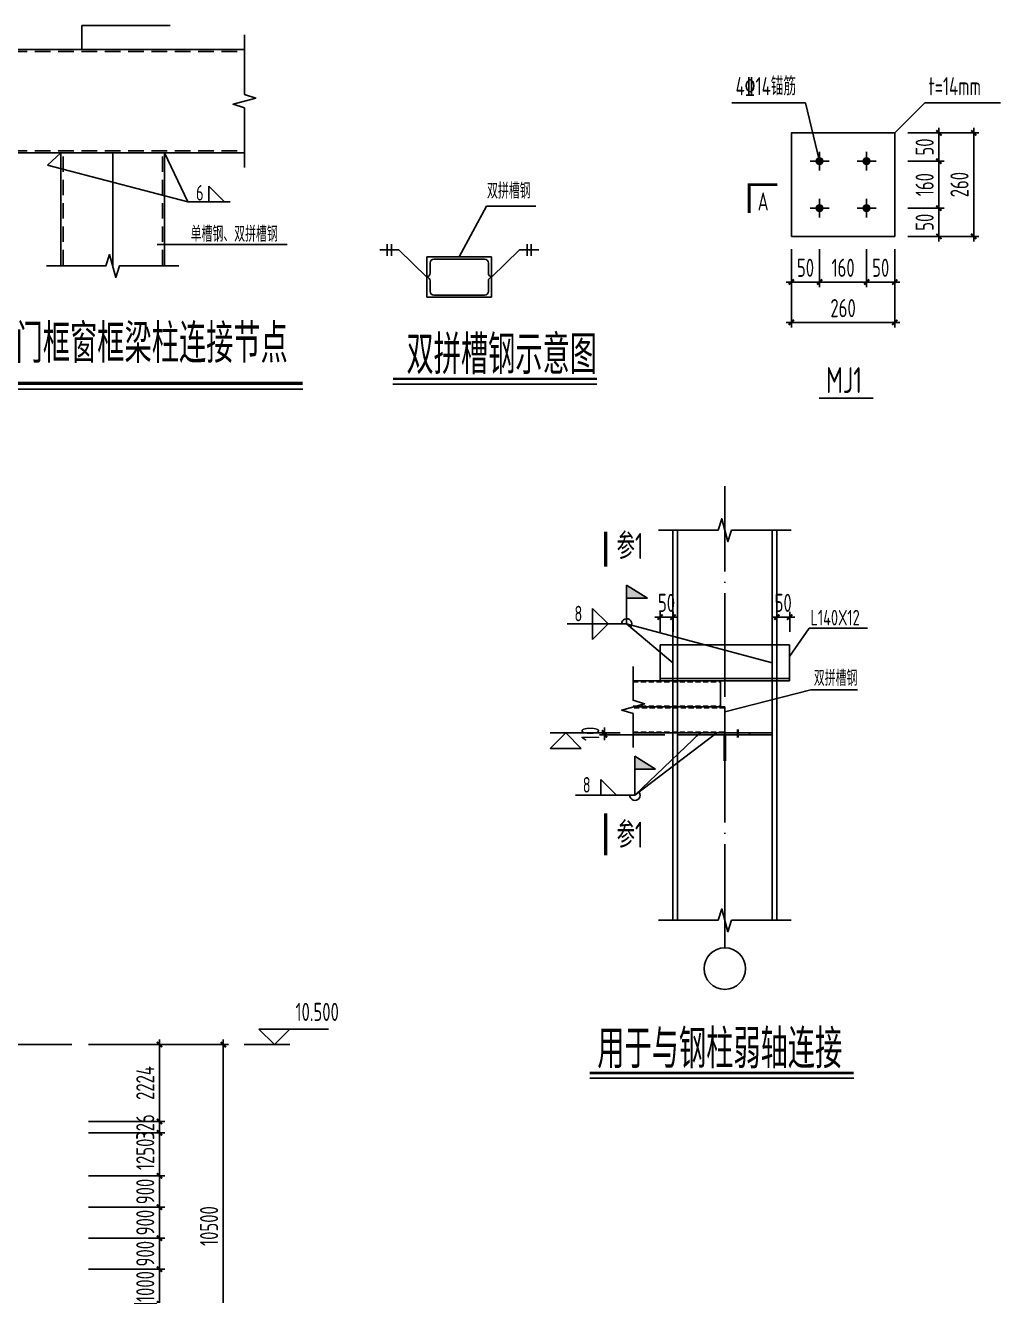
# Model space of a CAD drawing. Extents: x 899043 to 2598688, y -137197 to 211789.
# Drawn here: x 1940838 to 1969047, y 29847 to 66591 of the extents above; entities that cross this region are included whole.
import ezdxf
from ezdxf.enums import TextEntityAlignment as Align

# ---------------------------------------------------------------- set-up
doc = ezdxf.new("R2010")
doc.units = 0
doc.header["$LTSCALE"] = 1500
doc.header["$MEASUREMENT"] = 0
doc.linetypes.add('DASHED', pattern=[0.75, 0.5, -0.25])
doc.linetypes.add('DOTE', pattern=[2.42, 2, -0.2, 0.02, -0.2])
for name, color, linetype in [('1', 2, 'Continuous'), ('ADIM', 8, 'Continuous'), ('AXIS', 3, 'Continuous'), ('blu', 4, 'DASHED'), ('BOLT', 252, 'Continuous'), ('boun', 4, 'Continuous'), ('DIM', 3, 'Continuous'), ('DOTE', 1, 'Continuous'), ('NUM', 7, 'Continuous'), ('PUB_TEXT', 7, 'Continuous'), ('Steel', 4, 'Continuous'), ('STEEL_DASH', 9, 'DASHED'), ('TECU', 1, 'Continuous'), ('TEXT', 7, 'Continuous'), ('THICK', 6, 'Continuous'), ('THIN', 7, 'Continuous'), ('WELD', 7, 'Continuous'), ('XIXIAN', 7, 'Continuous'), ('YEL', 2, 'Continuous')]:
    doc.layers.add(name, color=color, linetype=linetype)
doc.styles.add('TSSD_Axis', font='Complex.shx', dxfattribs={"width": 0.7, "bigfont": 'hztxt.shx'})
doc.styles.add('TSSD_Dimension', font='Tssdeng.shx', dxfattribs={"width": 0.7, "bigfont": 'hztxt.shx'})
doc.styles.add('TSSD_Label', font='Tssdeng.shx', dxfattribs={"width": 0.7, "bigfont": 'hztxt.shx'})
doc.styles.add('TSSD_Rein', font='Tssdeng.shx', dxfattribs={"width": 0.7, "bigfont": 'hztxt.shx'})
doc.dimstyles.new('TSSD_150_150', dxfattribs={"dimtxt": 525, "dimasz": 150, "dimexe": 150, "dimexo": 375, "dimgap": 150, "dimtad": 1, "dimdec": 0, "dimzin": 0, "dimdsep": 46, "dimtxsty": 'TSSD_Dimension', "dimblk": 'ARCHTICK', "dimblk1": 'ARCHTICK', "dimblk2": 'ARCHTICK', "dimcen": 0, "dimdle": 150, "dimclrt": 7, "dimadec": 0, "dimazin": 0, "dimtfac": 1, "dimtdec": 0, "dimtix": 1, "dimtmove": 2, "dimatfit": 3, "dimfxl": 0, "dimtolj": 1, "dimtzin": 0, "dimarcsym": 0})
doc.dimstyles.new('TSSD_20_150', dxfattribs={"dimtxt": 525, "dimasz": 150, "dimexe": 150, "dimexo": 375, "dimgap": 150, "dimtad": 1, "dimdec": 0, "dimlfac": 0.133333, "dimzin": 0, "dimdsep": 46, "dimtxsty": 'TSSD_Dimension', "dimblk": 'ARCHTICK', "dimblk1": 'ARCHTICK', "dimblk2": 'ARCHTICK', "dimcen": 0, "dimdle": 150, "dimclrt": 7, "dimadec": 0, "dimazin": 0, "dimtfac": 1, "dimtdec": 0, "dimtix": 1, "dimtmove": 2, "dimatfit": 3, "dimfxl": 0, "dimtolj": 1, "dimtzin": 0, "dimarcsym": 0})

# ---------------------------------------------------------------- blocks, each defined once
blk = doc.blocks.new('_WELD004')
at = {"color": 0, "linetype": 'ByBlock'}
for p, q in [((0, 1), (1, 0)), ((0, 0), (0, 1))]:
    blk.add_line(p, q, dxfattribs=at)
blk = doc.blocks.new('_ArchTick')
at = {"color": 0, "linetype": 'ByBlock', "const_width": 0.4}
blk.add_lwpolyline([(-0.5, -0.5), (0.5, 0.5)], dxfattribs=at)
blk = doc.blocks.new('*D781')
at = {"layer": 'Defpoints', "color": 0}
for p in [(1965171, 60489, 0), (1965987, 60489, 0), (1965171, 59167)]:
    blk.add_point(p, dxfattribs=at)
at = {"layer": 'DIM', "color": 0, "lineweight": -2}
for p, q in [((1965171, 60114), (1965171, 59017)), ((1965987, 60114), (1965987, 59017)), ((1966137, 59167), (1965021, 59167))]:
    blk.add_line(p, q, dxfattribs=at)
at = {"layer": 'DIM', "color": 0, "lineweight": -2, "xscale": 150, "yscale": 150, "zscale": 150, "rotation": 180}
blk.add_blockref('_ArchTick', (1965171, 59167), dxfattribs=at)
at = {"layer": 'DIM', "color": 0, "lineweight": -2, "xscale": 150, "yscale": 150, "zscale": 150}
blk.add_blockref('_ArchTick', (1965987, 59167), dxfattribs=at)
at = {"layer": 'DIM', "color": 7, "insert": (1965579, 59580), "char_height": 525, "attachment_point": 5, "style": 'TSSD_Dimension'}
blk.add_mtext('\\A1;50', dxfattribs=at)
blk = doc.blocks.new('*D782')
at = {"layer": 'Defpoints', "color": 0}
for p in [(1962996, 60489, 0), (1965987, 60489, 0), (1962996, 58000)]:
    blk.add_point(p, dxfattribs=at)
at = {"layer": 'DIM', "color": 0, "lineweight": -2}
for p, q in [((1962996, 60114), (1962996, 57850)), ((1965987, 60114), (1965987, 57850)), ((1966137, 58000), (1962846, 58000))]:
    blk.add_line(p, q, dxfattribs=at)
at = {"layer": 'DIM', "color": 0, "lineweight": -2, "xscale": 150, "yscale": 150, "zscale": 150, "rotation": 180}
blk.add_blockref('_ArchTick', (1962996, 58000), dxfattribs=at)
at = {"layer": 'DIM', "color": 0, "lineweight": -2, "xscale": 150, "yscale": 150, "zscale": 150}
blk.add_blockref('_ArchTick', (1965987, 58000), dxfattribs=at)
at = {"layer": 'DIM', "color": 7, "insert": (1964491, 58413), "char_height": 525, "attachment_point": 5, "style": 'TSSD_Dimension'}
blk.add_mtext('\\A1;260', dxfattribs=at)
blk = doc.blocks.new('*D783')
at = {"layer": 'Defpoints', "color": 0}
for p in [(1962996, 60489, 0), (1963812, 60489, 0), (1962996, 59167)]:
    blk.add_point(p, dxfattribs=at)
at = {"layer": 'DIM', "color": 0, "lineweight": -2}
for p, q in [((1962996, 60114), (1962996, 59017)), ((1963812, 60114), (1963812, 59017)), ((1963962, 59167), (1962846, 59167))]:
    blk.add_line(p, q, dxfattribs=at)
at = {"layer": 'DIM', "color": 0, "lineweight": -2, "xscale": 150, "yscale": 150, "zscale": 150, "rotation": 180}
blk.add_blockref('_ArchTick', (1962996, 59167), dxfattribs=at)
at = {"layer": 'DIM', "color": 0, "lineweight": -2, "xscale": 150, "yscale": 150, "zscale": 150}
blk.add_blockref('_ArchTick', (1963812, 59167), dxfattribs=at)
at = {"layer": 'DIM', "color": 7, "insert": (1963404, 59580), "char_height": 525, "attachment_point": 5, "style": 'TSSD_Dimension'}
blk.add_mtext('\\A1;50', dxfattribs=at)
blk = doc.blocks.new('*D784')
at = {"layer": 'Defpoints', "color": 0}
for p in [(1963812, 60489, 0), (1965171, 60489, 0), (1963812, 59167)]:
    blk.add_point(p, dxfattribs=at)
at = {"layer": 'DIM', "color": 0, "lineweight": -2}
for p, q in [((1963812, 60114), (1963812, 59017)), ((1965171, 60114), (1965171, 59017)), ((1965321, 59167), (1963662, 59167))]:
    blk.add_line(p, q, dxfattribs=at)
at = {"layer": 'DIM', "color": 0, "lineweight": -2, "xscale": 150, "yscale": 150, "zscale": 150, "rotation": 180}
blk.add_blockref('_ArchTick', (1963812, 59167), dxfattribs=at)
at = {"layer": 'DIM', "color": 0, "lineweight": -2, "xscale": 150, "yscale": 150, "zscale": 150}
blk.add_blockref('_ArchTick', (1965171, 59167), dxfattribs=at)
at = {"layer": 'DIM', "color": 7, "insert": (1964491, 59580), "char_height": 525, "attachment_point": 5, "style": 'TSSD_Dimension'}
blk.add_mtext('\\A1;160', dxfattribs=at)
blk = doc.blocks.new('*D785')
at = {"layer": 'Defpoints', "color": 0}
for p in [(1965987, 63480, 0), (1965987, 62665, 0), (1967262, 62665)]:
    blk.add_point(p, dxfattribs=at)
at = {"layer": 'DIM', "color": 0, "lineweight": -2}
for p, q in [((1967262, 63630), (1967262, 62515)), ((1966362, 63480), (1967412, 63480)), ((1966362, 62665), (1967412, 62665))]:
    blk.add_line(p, q, dxfattribs=at)
at = {"layer": 'DIM', "color": 0, "lineweight": -2, "xscale": 150, "yscale": 150, "zscale": 150}
for p, rotation in [((1967262, 63480), 90), ((1967262, 62665), 270)]:
    blk.add_blockref('_ArchTick', p, dxfattribs=dict(at, rotation=rotation))
at = {"layer": 'DIM', "color": 7, "insert": (1966850, 63073), "char_height": 525, "attachment_point": 5, "rotation": 90, "style": 'TSSD_Dimension'}
blk.add_mtext('\\A1;50', dxfattribs=at)
blk = doc.blocks.new('*D786')
at = {"layer": 'Defpoints', "color": 0}
for p in [(1965987, 62665, 0), (1967262, 62665), (1965987, 61305, 0)]:
    blk.add_point(p, dxfattribs=at)
at = {"layer": 'DIM', "color": 0, "lineweight": -2}
for p, q in [((1966362, 62665), (1967412, 62665)), ((1967262, 61155), (1967262, 62815)), ((1966362, 61305), (1967412, 61305))]:
    blk.add_line(p, q, dxfattribs=at)
at = {"layer": 'DIM', "color": 0, "lineweight": -2, "xscale": 150, "yscale": 150, "zscale": 150}
for p, rotation in [((1967262, 62665), 90), ((1967262, 61305), 270)]:
    blk.add_blockref('_ArchTick', p, dxfattribs=dict(at, rotation=rotation))
at = {"layer": 'DIM', "color": 7, "insert": (1966850, 61985), "char_height": 525, "attachment_point": 5, "rotation": 90, "style": 'TSSD_Dimension'}
blk.add_mtext('\\A1;160', dxfattribs=at)
blk = doc.blocks.new('*D787')
at = {"layer": 'Defpoints', "color": 0}
for p in [(1965987, 61305, 0), (1967262, 61305), (1965987, 60489, 0)]:
    blk.add_point(p, dxfattribs=at)
at = {"layer": 'DIM', "color": 0, "lineweight": -2}
for p, q in [((1967262, 60339), (1967262, 61455)), ((1966362, 61305), (1967412, 61305)), ((1966362, 60489), (1967412, 60489))]:
    blk.add_line(p, q, dxfattribs=at)
at = {"layer": 'DIM', "color": 0, "lineweight": -2, "xscale": 150, "yscale": 150, "zscale": 150}
for p, rotation in [((1967262, 61305), 90), ((1967262, 60489), 270)]:
    blk.add_blockref('_ArchTick', p, dxfattribs=dict(at, rotation=rotation))
at = {"layer": 'DIM', "color": 7, "insert": (1966850, 60897), "char_height": 525, "attachment_point": 5, "rotation": 90, "style": 'TSSD_Dimension'}
blk.add_mtext('\\A1;50', dxfattribs=at)
blk = doc.blocks.new('*D788')
at = {"layer": 'Defpoints', "color": 0}
for p in [(1965987, 63480, 0), (1968271, 63480), (1965987, 60489, 0)]:
    blk.add_point(p, dxfattribs=at)
at = {"layer": 'DIM', "color": 0, "lineweight": -2}
for p, q in [((1968271, 60339), (1968271, 63630)), ((1966362, 63480), (1968421, 63480)), ((1966362, 60489), (1968421, 60489))]:
    blk.add_line(p, q, dxfattribs=at)
at = {"layer": 'DIM', "color": 0, "lineweight": -2, "xscale": 150, "yscale": 150, "zscale": 150}
for p, rotation in [((1968271, 63480), 90), ((1968271, 60489), 270)]:
    blk.add_blockref('_ArchTick', p, dxfattribs=dict(at, rotation=rotation))
at = {"layer": 'DIM', "color": 7, "insert": (1967858, 61985), "char_height": 525, "attachment_point": 5, "rotation": 90, "style": 'TSSD_Dimension'}
blk.add_mtext('\\A1;260', dxfattribs=at)
blk = doc.blocks.new('ts_axno')
at = {"color": 0, "linetype": 'ByBlock', "lineweight": -2}
blk.add_circle((0, 0), 0.5, dxfattribs=at)
at = {"color": 0, "linetype": 'ByBlock', "lineweight": -2, "style": 'TSSD_Axis', "width": 0.7}
blk.add_attdef('A', text='', height=0.6, dxfattribs=at).set_placement((0, 0), align=Align.MIDDLE_CENTER)
blk = doc.blocks.new('_WELD001')
at = {"linetype": 'ByBlock'}
h = blk.add_hatch(color=0, dxfattribs=at)
h.paths.add_polyline_path([(0.8, 1), (0, 1.5), (0, 1)])
edge = h.paths.add_edge_path()
edge.add_line((0, 0), (0, 1.5))
at = {"color": 0, "linetype": 'ByBlock'}
for p, q in [((0, 0), (0, 1.5)), ((0.8, 1), (0, 1.5)), ((0, 1), (0.8, 1))]:
    blk.add_line(p, q, dxfattribs=at)
blk = doc.blocks.new('*D789')
at = {"layer": 'Defpoints', "color": 0}
for p in [(1957591, 46067), (1958418, 46127), (1959706, 46067)]:
    blk.add_point(p, dxfattribs=at)
at = {"layer": 'DIM', "color": 0, "lineweight": -2}
for p, q in [((1958043, 46127), (1957441, 46127)), ((1959331, 46067), (1957441, 46067)), ((1957591, 46127), (1957591, 46277)), ((1957591, 46127), (1957591, 46067)), ((1957591, 46067), (1957591, 45917))]:
    blk.add_line(p, q, dxfattribs=at)
at = {"layer": 'DIM', "color": 0, "lineweight": -2, "xscale": 150, "yscale": 150, "zscale": 150}
for p, rotation in [((1957591, 46127), 270), ((1957591, 46067), 90)]:
    blk.add_blockref('_ArchTick', p, dxfattribs=dict(at, rotation=rotation))
at = {"layer": 'DIM', "color": 7, "insert": (1957179, 46097), "char_height": 525, "attachment_point": 5, "rotation": 90, "style": 'TSSD_Dimension'}
blk.add_mtext('\\A1;10', dxfattribs=at)
blk = doc.blocks.new('*D790')
at = {"layer": 'Defpoints', "color": 0}
for p in [(1962571, 49473), (1962571, 48677), (1962946, 48677)]:
    blk.add_point(p, dxfattribs=at)
at = {"layer": 'DIM', "color": 0, "lineweight": -2}
for p, q in [((1962571, 49052), (1962571, 49623)), ((1962946, 49052), (1962946, 49623)), ((1962571, 49473), (1962421, 49473)), ((1962946, 49473), (1962571, 49473)), ((1962946, 49473), (1963096, 49473))]:
    blk.add_line(p, q, dxfattribs=at)
at = {"layer": 'DIM', "color": 0, "lineweight": -2, "xscale": 150, "yscale": 150, "zscale": 150}
blk.add_blockref('_ArchTick', (1962571, 49473), dxfattribs=at)
at = {"layer": 'DIM', "color": 0, "lineweight": -2, "xscale": 150, "yscale": 150, "zscale": 150, "rotation": 180}
blk.add_blockref('_ArchTick', (1962946, 49473), dxfattribs=at)
at = {"layer": 'DIM', "color": 7, "insert": (1962758, 49886), "char_height": 525, "attachment_point": 5, "style": 'TSSD_Dimension'}
blk.add_mtext('\\A1;50', dxfattribs=at)
blk = doc.blocks.new('*D791')
at = {"layer": 'Defpoints', "color": 0}
for p in [(1959196, 49473), (1959196, 48677), (1959571, 48677)]:
    blk.add_point(p, dxfattribs=at)
at = {"layer": 'DIM', "color": 0, "lineweight": -2}
for p, q in [((1959196, 49052), (1959196, 49623)), ((1959571, 49052), (1959571, 49623)), ((1959196, 49473), (1959046, 49473)), ((1959571, 49473), (1959196, 49473)), ((1959571, 49473), (1959721, 49473))]:
    blk.add_line(p, q, dxfattribs=at)
at = {"layer": 'DIM', "color": 0, "lineweight": -2, "xscale": 150, "yscale": 150, "zscale": 150}
blk.add_blockref('_ArchTick', (1959196, 49473), dxfattribs=at)
at = {"layer": 'DIM', "color": 0, "lineweight": -2, "xscale": 150, "yscale": 150, "zscale": 150, "rotation": 180}
blk.add_blockref('_ArchTick', (1959571, 49473), dxfattribs=at)
at = {"layer": 'DIM', "color": 7, "insert": (1959383, 49886), "char_height": 525, "attachment_point": 5, "style": 'TSSD_Dimension'}
blk.add_mtext('\\A1;50', dxfattribs=at)
blk = doc.blocks.new('*D907')
at = {"layer": 'Defpoints', "color": 0}
for p in [(1942941, 37109), (1946563, 37109), (1942941, 26609)]:
    blk.add_point(p, dxfattribs=at)
at = {"layer": 'DIM', "color": 0, "lineweight": -2}
for p, q in [((1946563, 26459), (1946563, 37259)), ((1943316, 37109), (1946713, 37109)), ((1943316, 26609), (1946713, 26609))]:
    blk.add_line(p, q, dxfattribs=at)
at = {"layer": 'DIM', "color": 0, "lineweight": -2, "xscale": 150, "yscale": 150, "zscale": 150}
for p, rotation in [((1946563, 37109), 90), ((1946563, 26609), 270)]:
    blk.add_blockref('_ArchTick', p, dxfattribs=dict(at, rotation=rotation))
at = {"layer": 'DIM', "color": 7, "insert": (1946151, 31859), "char_height": 525, "attachment_point": 5, "rotation": 90, "style": 'TSSD_Dimension'}
blk.add_mtext('\\A1;10500', dxfattribs=at)
blk = doc.blocks.new('*D910')
at = {"layer": 'Defpoints', "color": 0}
for p in [(1942291, 31509), (1944717, 31509), (1942291, 30609)]:
    blk.add_point(p, dxfattribs=at)
at = {"layer": 'DIM', "color": 0, "lineweight": -2}
for p, q in [((1944717, 31509), (1944717, 31659)), ((1942666, 31509), (1944867, 31509)), ((1944717, 30609), (1944717, 31509)), ((1942666, 30609), (1944867, 30609)), ((1944717, 30609), (1944717, 30459))]:
    blk.add_line(p, q, dxfattribs=at)
at = {"layer": 'DIM', "color": 0, "lineweight": -2, "xscale": 150, "yscale": 150, "zscale": 150}
for p, rotation in [((1944717, 31509), 270), ((1944717, 30609), 90)]:
    blk.add_blockref('_ArchTick', p, dxfattribs=dict(at, rotation=rotation))
at = {"layer": 'DIM', "color": 7, "insert": (1944305, 31059), "char_height": 525, "attachment_point": 5, "rotation": 90, "style": 'TSSD_Dimension'}
blk.add_mtext('\\A1;900', dxfattribs=at)
blk = doc.blocks.new('*D911')
at = {"layer": 'Defpoints', "color": 0}
for p in [(1942291, 33309), (1944717, 33309), (1942291, 32409)]:
    blk.add_point(p, dxfattribs=at)
at = {"layer": 'DIM', "color": 0, "lineweight": -2}
for p, q in [((1944717, 33309), (1944717, 33459)), ((1942666, 33309), (1944867, 33309)), ((1944717, 32409), (1944717, 33309)), ((1942666, 32409), (1944867, 32409)), ((1944717, 32409), (1944717, 32259))]:
    blk.add_line(p, q, dxfattribs=at)
at = {"layer": 'DIM', "color": 0, "lineweight": -2, "xscale": 150, "yscale": 150, "zscale": 150}
for p, rotation in [((1944717, 33309), 270), ((1944717, 32409), 90)]:
    blk.add_blockref('_ArchTick', p, dxfattribs=dict(at, rotation=rotation))
at = {"layer": 'DIM', "color": 7, "insert": (1944305, 32859), "char_height": 525, "attachment_point": 5, "rotation": 90, "style": 'TSSD_Dimension'}
blk.add_mtext('\\A1;900', dxfattribs=at)
blk = doc.blocks.new('*D912')
at = {"layer": 'Defpoints', "color": 0}
for p in [(1942291, 34559), (1944717, 34559), (1942291, 33309)]:
    blk.add_point(p, dxfattribs=at)
at = {"layer": 'DIM', "color": 0, "lineweight": -2}
for p, q in [((1942666, 34559), (1944867, 34559)), ((1944717, 34559), (1944717, 34709)), ((1944717, 33309), (1944717, 34559)), ((1942666, 33309), (1944867, 33309)), ((1944717, 33309), (1944717, 33159))]:
    blk.add_line(p, q, dxfattribs=at)
at = {"layer": 'DIM', "color": 0, "lineweight": -2, "xscale": 150, "yscale": 150, "zscale": 150}
for p, rotation in [((1944717, 34559), 270), ((1944717, 33309), 90)]:
    blk.add_blockref('_ArchTick', p, dxfattribs=dict(at, rotation=rotation))
at = {"layer": 'DIM', "color": 7, "insert": (1944305, 33934), "char_height": 525, "attachment_point": 5, "rotation": 90, "style": 'TSSD_Dimension'}
blk.add_mtext('\\A1;1250', dxfattribs=at)
blk = doc.blocks.new('*D913')
at = {"layer": 'Defpoints', "color": 0}
for p in [(1942291, 32409), (1944717, 32409), (1942291, 31509)]:
    blk.add_point(p, dxfattribs=at)
at = {"layer": 'DIM', "color": 0, "lineweight": -2}
for p, q in [((1942666, 32409), (1944867, 32409)), ((1944717, 32409), (1944717, 32559)), ((1944717, 31509), (1944717, 32409)), ((1942666, 31509), (1944867, 31509)), ((1944717, 31509), (1944717, 31359))]:
    blk.add_line(p, q, dxfattribs=at)
at = {"layer": 'DIM', "color": 0, "lineweight": -2, "xscale": 150, "yscale": 150, "zscale": 150}
for p, rotation in [((1944717, 32409), 270), ((1944717, 31509), 90)]:
    blk.add_blockref('_ArchTick', p, dxfattribs=dict(at, rotation=rotation))
at = {"layer": 'DIM', "color": 7, "insert": (1944305, 31959), "char_height": 525, "attachment_point": 5, "rotation": 90, "style": 'TSSD_Dimension'}
blk.add_mtext('\\A1;900', dxfattribs=at)
blk = doc.blocks.new('*D914')
at = {"layer": 'Defpoints', "color": 0}
for p in [(1942291, 30609), (1944717, 30609), (1942291, 29609)]:
    blk.add_point(p, dxfattribs=at)
at = {"layer": 'DIM', "color": 0, "lineweight": -2}
for p, q in [((1942666, 30609), (1944867, 30609)), ((1944717, 30609), (1944717, 30759)), ((1944717, 29609), (1944717, 30609)), ((1942666, 29609), (1944867, 29609)), ((1944717, 29609), (1944717, 29459))]:
    blk.add_line(p, q, dxfattribs=at)
at = {"layer": 'DIM', "color": 0, "lineweight": -2, "xscale": 150, "yscale": 150, "zscale": 150}
for p, rotation in [((1944717, 30609), 270), ((1944717, 29609), 90)]:
    blk.add_blockref('_ArchTick', p, dxfattribs=dict(at, rotation=rotation))
at = {"layer": 'DIM', "color": 7, "insert": (1944305, 30109), "char_height": 525, "attachment_point": 5, "rotation": 90, "style": 'TSSD_Dimension'}
blk.add_mtext('\\A1;1000', dxfattribs=at)
blk = doc.blocks.new('*D920')
at = {"layer": 'Defpoints', "color": 0}
for p in [(1942291, 34885), (1942291, 34559), (1944717, 34885)]:
    blk.add_point(p, dxfattribs=at)
at = {"layer": 'DIM', "color": 0, "lineweight": -2}
for p, q in [((1944717, 34885), (1944717, 35035)), ((1942666, 34885), (1944867, 34885)), ((1942666, 34559), (1944867, 34559)), ((1944717, 34559), (1944717, 34885)), ((1944717, 34559), (1944717, 34409))]:
    blk.add_line(p, q, dxfattribs=at)
at = {"layer": 'DIM', "color": 0, "lineweight": -2, "xscale": 150, "yscale": 150, "zscale": 150}
for p, rotation in [((1944717, 34885), 270), ((1944717, 34559), 90)]:
    blk.add_blockref('_ArchTick', p, dxfattribs=dict(at, rotation=rotation))
at = {"layer": 'DIM', "color": 7, "insert": (1944305, 34722), "char_height": 525, "attachment_point": 5, "rotation": 90, "style": 'TSSD_Dimension'}
blk.add_mtext('\\A1;326', dxfattribs=at)
blk = doc.blocks.new('*D921')
at = {"layer": 'Defpoints', "color": 0}
for p in [(1942291, 37109), (1944717, 37109), (1942291, 34885)]:
    blk.add_point(p, dxfattribs=at)
at = {"layer": 'DIM', "color": 0, "lineweight": -2}
for p, q in [((1944717, 34735), (1944717, 37259)), ((1942666, 37109), (1944867, 37109)), ((1942666, 34885), (1944867, 34885))]:
    blk.add_line(p, q, dxfattribs=at)
at = {"layer": 'DIM', "color": 0, "lineweight": -2, "xscale": 150, "yscale": 150, "zscale": 150}
for p, rotation in [((1944717, 37109), 90), ((1944717, 34885), 270)]:
    blk.add_blockref('_ArchTick', p, dxfattribs=dict(at, rotation=rotation))
at = {"layer": 'DIM', "color": 7, "insert": (1944305, 35997), "char_height": 525, "attachment_point": 5, "rotation": 90, "style": 'TSSD_Dimension'}
blk.add_mtext('\\A1;2224', dxfattribs=at)

msp = doc.modelspace()

# ---------------------------------------------------------------- hatches: boundary and pattern name
at = {"layer": 'XIXIAN', "linetype": 'ByBlock'}
h = msp.add_hatch(color=256, dxfattribs=at)
h.paths.add_polyline_path([(1963906.4, 62664.7, 0.4131785), (1963811.6, 62759.8), (1963811.6, 62664.7)])
h.paths.add_polyline_path([(1963906.4, 62664.7), (1963811.6, 62664.7), (1963811.6, 62569.5, 0.4131785)])
h.paths.add_polyline_path([(1963811.6, 62569.5), (1963811.6, 62664.7), (1963716, 62664.7, 0.4152494)])
h.paths.add_polyline_path([(1963811.6, 62664.7), (1963811.6, 62759.8, 0.4152494), (1963716, 62664.7)])
h = msp.add_hatch(color=256, dxfattribs=at)
h.paths.add_polyline_path([(1965076.4, 62664.7, -0.4131785), (1965171.2, 62759.8), (1965171.2, 62664.7)])
h.paths.add_polyline_path([(1965076.4, 62664.7), (1965171.2, 62664.7), (1965171.2, 62569.5, -0.4131785)])
h.paths.add_polyline_path([(1965171.2, 62569.5), (1965171.2, 62664.7), (1965266.7, 62664.7, -0.4152494)])
h.paths.add_polyline_path([(1965171.2, 62664.7), (1965171.2, 62759.8, -0.4152494), (1965266.7, 62664.7)])
h = msp.add_hatch(color=256, dxfattribs=at)
h.paths.add_polyline_path([(1963906.4, 61305, -0.4131785), (1963811.6, 61209.8), (1963811.6, 61305)])
h.paths.add_polyline_path([(1963906.4, 61305), (1963811.6, 61305), (1963811.6, 61400.2, -0.4131785)])
h.paths.add_polyline_path([(1963811.6, 61400.2), (1963811.6, 61305), (1963716, 61305, -0.4152494)])
h.paths.add_polyline_path([(1963811.6, 61305), (1963811.6, 61209.8, -0.4152494), (1963716, 61305)])
h = msp.add_hatch(color=256, dxfattribs=at)
h.paths.add_polyline_path([(1965076.4, 61305, 0.4131785), (1965171.2, 61209.8), (1965171.2, 61305)])
h.paths.add_polyline_path([(1965076.4, 61305), (1965171.2, 61305), (1965171.2, 61400.2, 0.4131785)])
h.paths.add_polyline_path([(1965171.2, 61400.2), (1965171.2, 61305), (1965266.7, 61305, 0.4152494)])
h.paths.add_polyline_path([(1965171.2, 61305), (1965171.2, 61209.8, 0.4152494), (1965266.7, 61305)])

# ---------------------------------------------------------------- linework, layer by layer
at = {"layer": '1', "linetype": 'ByBlock'}
for p, q in [((1962995.8, 62324.7), (1962995.8, 60489.2)), ((1962995.8, 60489.2), (1965987, 60489.2))]:
    msp.add_line(p, q, dxfattribs=at)
msp.add_lwpolyline([(1962995.8, 60489.2), (1965987, 60489.2), (1965987, 63480.4), (1962995.8, 63480.4)], close=True, dxfattribs=at)
at = {"layer": 'AXIS', "color": 253, "linetype": 'DOTE'}
msp.add_line((1910764, 37108.8), (1942180.3, 37108.8), dxfattribs=at)
at = {"layer": 'blu', "ltscale": 0.6}
for p, q in [((1940435.2, 65837), (1947173.4, 65837)), ((1940435.2, 62963.3), (1947173.4, 62963.3)), ((1941926.3, 59653.4), (1941926.3, 62903.3)), ((1944800, 59653.4), (1944800, 62903.3))]:
    msp.add_line(p, q, dxfattribs=at)
at = {"layer": 'BOLT', "const_width": 75}
msp.add_lwpolyline([(1961445.6, 46224.2), (1961445.6, 45991.7)], dxfattribs=at)
at = {"layer": 'boun', "ltscale": 1000}
for p, q in [((1952450.4, 59893), (1952450.4, 59309.5)), ((1952450.4, 59893), (1954325.4, 59893)), ((1954325.4, 59893), (1954325.4, 59309.5)), ((1952544.2, 59720.5), (1952544.2, 59420.5)), ((1952656.7, 59833), (1954119.2, 59833)), ((1954231.7, 59720.5), (1954231.7, 59420.5)), ((1952450.4, 58726.1), (1952450.4, 59309.5)), ((1952544.2, 58898.6), (1952544.2, 59198.6)), ((1954231.7, 58898.6), (1954231.7, 59198.6)), ((1954325.4, 58726.1), (1954325.4, 59309.5)), ((1952450.4, 58726.1), (1954325.4, 58726.1)), ((1952656.7, 58786.1), (1954119.2, 58786.1))]:
    msp.add_line(p, q, dxfattribs=at)
for centre, start, end in [((1952656.7, 59720.5), 90, 180), ((1954119.2, 59720.5), 0, 90), ((1952431.7, 59420.5), 279.59407, 0), ((1952431.7, 59198.6), 0, 80.40593), ((1954344.2, 59420.5), 180, 260.40593), ((1954344.2, 59198.6), 99.59407, 180), ((1952656.7, 58898.6), 180, 270), ((1954119.2, 58898.6), 270, 0)]:
    msp.add_arc(centre, 112.5, start, end, dxfattribs=at)
at = {"layer": 'DIM', "linetype": 'ByBlock', "const_width": 54, "elevation": 0}
msp.add_lwpolyline([(1963795.5, 55806.5), (1965368, 55806.5)], dxfattribs=at)
at = {"layer": 'DOTE', "color": 251, "linetype": 'DOTE'}
msp.add_line((1961070.6, 39905.8), (1961070.6, 53259.5), dxfattribs=at)
at = {"layer": 'NUM'}
for points, const_width in [([(1940504.5, 56240.1), (1948860.5, 56240.1)], 93.8), ([(1951467, 56366.5), (1957370.7, 56366.5)], 75), ([(1957162.1, 36284.7), (1964797.3, 36284.7)], 75)]:
    msp.add_lwpolyline(points, dxfattribs=dict(at, const_width=const_width))
for points in [[(1940504.5, 56071.1), (1948860.5, 56071.1)], [(1951467, 56216.5), (1957370.7, 56216.5)], [(1957162.1, 36134.7), (1964797.3, 36134.7)]]:
    msp.add_lwpolyline(points, dxfattribs=at)
at = {"layer": 'Steel'}
for p, q in [((1962945.6, 48676.7), (1959195.6, 48676.7)), ((1959195.6, 48676.7), (1959195.6, 47626.7)), ((1962945.6, 48676.7), (1962945.6, 47626.7)), ((1960949.6, 47626.7), (1958417.6, 47626.7)), ((1962945.6, 47701.7), (1959195.6, 47701.7)), ((1962945.6, 47626.7), (1959195.6, 47626.7)), ((1960949.6, 46876.7), (1960949.6, 47626.7)), ((1961070.6, 46876.7), (1958417.6, 46876.7)), ((1961070.6, 46876.7), (1961070.6, 46126.7)), ((1961033.1, 46126.7), (1958417.6, 46126.7)), ((1960358.1, 46066.7), (1959705.6, 46066.7)), ((1960358.1, 46126.7), (1961783.1, 46126.7)), ((1960358.1, 46066.7), (1960358.1, 46126.7)), ((1960358.1, 46066.7), (1960358.1, 46126.7)), ((1960358.1, 46066.7), (1961783.1, 46066.7)), ((1961048.1, 45316.7), (1961048.1, 46066.7)), ((1961093.1, 45316.7), (1961093.1, 46066.7)), ((1961783.1, 46066.7), (1961783.1, 46126.7)), ((1961783.1, 46126.7), (1962435.6, 46126.7)), ((1961783.1, 46066.7), (1962435.6, 46066.7)), ((1961048.1, 45316.7), (1961093.1, 45316.7))]:
    msp.add_line(p, q, dxfattribs=at)
at = {"layer": 'STEEL_DASH', "linetype": 'ByBlock'}
for p, q in [((1959570.6, 40704.5), (1959570.6, 51988.6)), ((1959705.6, 40704.5), (1959705.6, 51988.6)), ((1962435.6, 51988.6), (1962435.6, 40704.5)), ((1962570.6, 51988.6), (1962570.6, 40704.5))]:
    msp.add_line(p, q, dxfattribs=at)
at = {"layer": 'STEEL_DASH', "ltscale": 0.2}
for p, q in [((1958417.6, 47604.2), (1960949.6, 47604.2)), ((1958417.6, 46899.2), (1960949.6, 46899.2)), ((1961070.6, 46854.2), (1958417.6, 46854.2)), ((1958417.6, 46149.2), (1961070.6, 46149.2))]:
    msp.add_line(p, q, dxfattribs=at)
at = {"layer": 'TECU', "linetype": 'ByBlock', "const_width": 81.6}
msp.add_lwpolyline([(1962587.9, 61984.8), (1961772.1, 61984.8), (1961772.1, 61169.1)], dxfattribs=at)
at = {"layer": 'TEXT', "ltscale": 99}
for p, q in [((1942467.1, 66591.3), (1945027.2, 66591.3)), ((1944645.7, 60250.8), (1948414.5, 60250.8))]:
    msp.add_line(p, q, dxfattribs=at)
at = {"layer": 'TEXT'}
for p, q in [((1942467.1, 65897), (1942467.1, 66591.3)), ((1941476, 62552.1), (1941866.3, 62903.3)), ((1944860, 62903.3), (1945532.6, 61486.7)), ((1945532.6, 61486.7), (1941476, 62552.1)), ((1951304.4, 60266.7), (1951304.4, 59929.2)), ((1951428.2, 60266.7), (1951428.2, 59929.2)), ((1955347.7, 60266.7), (1955347.7, 59929.2)), ((1955471.4, 60266.7), (1955471.4, 59929.2)), ((1951643.9, 60098), (1951088.8, 60098)), ((1952450.4, 59309.5), (1951643.9, 60098)), ((1954325.4, 59309.5), (1955131.9, 60098)), ((1955131.9, 60098), (1955687.1, 60098))]:
    msp.add_line(p, q, dxfattribs=at)
at = {"layer": 'THICK', "const_width": 101.2}
for points in [[(1957621, 51943.5), (1957621, 50931)], [(1957621, 43800.1), (1957621, 42579.4)]]:
    msp.add_lwpolyline(points, dxfattribs=at)
at = {"layer": 'THIN', "color": 0}
msp.add_line((1946758.1, 61486.7), (1945532.6, 61486.7), dxfattribs=at)
at = {"layer": 'THIN'}
for p, q in [((1953387.9, 59893), (1954180.4, 61364.2)), ((1954180.4, 61364.2), (1955607, 61364.2)), ((1961070.6, 46729.7), (1963556, 47375.3)), ((1963556, 47375.3), (1964910.6, 47375.3)), ((1957468, 46126.7), (1956016.9, 46126.7)), ((1956466.9, 46126.7), (1956016.9, 45676.7)), ((1956916.9, 45676.7), (1956466.9, 46126.7)), ((1956916.9, 45676.7), (1956016.9, 45676.7)), ((1948042, 37108.8), (1947592, 37558.8)), ((1947592, 37558.8), (1948492, 37558.8)), ((1948042, 37108.8), (1948492, 37558.8)), ((1948492, 37558.8), (1949602.6, 37558.8)), ((1947165.2, 37108.8), (1948492, 37108.8))]:
    msp.add_line(p, q, dxfattribs=at)
for points in [[(1947173.4, 66317), (1947173.4, 64595.1), (1947503.4, 64490.1), (1946843.4, 64310.1), (1947173.4, 64205.1), (1947173.4, 62483.3)], [(1941446.3, 59631.4), (1943168.2, 59631.4), (1943273.2, 59961.4), (1943453.2, 59301.4), (1943558.2, 59631.4), (1945280, 59631.4)], [(1959150.6, 51988.6), (1960875.6, 51988.6), (1960980.6, 52318.6), (1961160.6, 51658.6), (1961265.6, 51988.6), (1962990.6, 51988.6)], [(1958417.6, 48046.7), (1958417.6, 47071.7), (1958747.6, 46966.7), (1958087.6, 46786.7), (1958417.6, 46681.7), (1958417.6, 45706.7)], [(1959150.6, 40704.5), (1960875.6, 40704.5), (1960980.6, 41034.5), (1961160.6, 40374.5), (1961265.6, 40704.5), (1962990.6, 40704.5)]]:
    msp.add_lwpolyline(points, dxfattribs=at)
at = {"layer": 'WELD'}
for p, q in [((1958230, 49276.8), (1956513.2, 49276.8)), ((1963505.8, 49158.8), (1965201.6, 49158.8)), ((1958469.4, 44323.4), (1956752.6, 44323.4))]:
    msp.add_line(p, q, dxfattribs=at)
msp.add_lwpolyline([(1962945.6, 48339.6), (1963505.8, 49158.8)], dxfattribs=at)
for centre, start, end in [((1958230, 49276.8), 326.74314, 180), ((1958469.4, 44323.4), 180, 33.25686)]:
    msp.add_arc(centre, 150, start, end, dxfattribs=at)
at = {"layer": 'XIXIAN', "linetype": 'ByBlock'}
for p, q in [((1963407.1, 64351.6), (1961275, 64351.6)), ((1963811.2, 62664.7), (1963407.1, 64351.6)), ((1965987, 63480.4), (1966858.2, 64351.6)), ((1966858.2, 64351.6), (1969047.1, 64351.6)), ((1963539.6, 62664.7), (1964083.5, 62664.7)), ((1965443.1, 62664.7), (1964899.3, 62664.7)), ((1963539.6, 61305), (1964083.5, 61305)), ((1965443.1, 61305), (1964899.3, 61305))]:
    msp.add_line(p, q, dxfattribs=at)
at = {"layer": 'XIXIAN', "linetype": 'ByBlock', "ltscale": 200}
for p, q in [((1963811.6, 62936.6), (1963811.6, 62392.7)), ((1965171.2, 62936.6), (1965171.2, 62392.7)), ((1963811.6, 61033.1), (1963811.6, 61576.9)), ((1965171.2, 61033.1), (1965171.2, 61576.9))]:
    msp.add_line(p, q, dxfattribs=at)
at = {"layer": 'XIXIAN', "linetype": 'ByBlock', "ltscale": 50}
for centre, start, end in [((1963811.2, 62664.7), 0, 180), ((1963811.2, 62664.7), 0, 180), ((1963811.2, 62664.7), 180, 0), ((1965171.5, 62664.7), 0, 180), ((1965171.5, 62664.7), 180, 0), ((1963811.2, 61305), 0, 180), ((1965171.5, 61305), 0, 180), ((1963811.2, 61305), 180, 0), ((1963811.2, 61305), 180, 0), ((1965171.5, 61305), 180, 0)]:
    msp.add_arc(centre, 95.2, start, end, dxfattribs=at)
at = {"layer": 'YEL'}
for p, q in [((1940435.2, 65897), (1947173.4, 65897)), ((1940435.2, 62903.3), (1947173.4, 62903.3)), ((1941866.3, 59631.4), (1941866.3, 62903.3)), ((1943363.2, 59631.4), (1943363.2, 62903.3)), ((1944860, 59631.4), (1944860, 62903.3))]:
    msp.add_line(p, q, dxfattribs=at)

# ---------------------------------------------------------------- block references
at = {"layer": 'ADIM', "xscale": -1200, "yscale": 1200, "zscale": 1200}
msp.add_blockref('ts_axno', (1961070.6, 39305.8), dxfattribs=at)
at = {"layer": 'WELD'}
for name, p, xscale, yscale, zscale in [('_WELD004', (1946143.2, 61486.7), 450, 450, 450), ('_WELD001', (1958230, 49276.8), 750, 750, 750), ('_WELD004', (1957246, 49276.8), 450, 450, 450), ('_WELD001', (1958469.4, 44323.4), 750, 750, 750), ('_WELD004', (1957485.4, 44323.4), 450, 450, 450)]:
    msp.add_blockref(name, p, dxfattribs=dict(at, xscale=xscale, yscale=yscale, zscale=zscale))
at = {"layer": 'WELD', "xscale": -450, "yscale": 450, "zscale": 450, "rotation": 180}
msp.add_blockref('_WELD004', (1957246, 49276.8), dxfattribs=at)

# ---------------------------------------------------------------- texts
at = {"linetype": 'ByBlock', "style": 'TSSD_Dimension', "width": 0.7}
msp.add_text('A', height=524.9, dxfattribs=at).set_placement((1962019.9, 61235))
at = {"layer": '1', "linetype": 'ByBlock', "style": 'TSSD_Dimension', "width": 0.7}
for s, p in [('4\x8414锚筋', (1961381.1, 64569.9)), ('t=14mm', (1966964.3, 64569.9))]:
    msp.add_text(s, height=524.87, dxfattribs=at).set_placement(p)
at = {"layer": 'NUM', "style": 'TSSD_Dimension', "width": 0.7}
msp.add_text('门框窗框梁柱连接节点', height=1125, dxfattribs=at).set_placement((1940555.1, 56490.4), align=Align.BOTTOM_LEFT)
for s, p in [('双拼槽钢示意图', (1954617.4, 56503.7)), ('用于与钢柱弱轴连接', (1960923.6, 36421.9))]:
    msp.add_text(s, height=1125, dxfattribs=at).set_placement(p, align=Align.CENTER)
at = {"layer": 'PUB_TEXT', "color": 7, "style": 'TSSD_Dimension', "width": 0.7}
msp.add_text('MJ1', height=749.81, dxfattribs=at).set_placement((1963996.1, 55956.2, 0))
at = {"layer": 'TEXT', "style": 'TSSD_Label', "width": 0.7}
for s, p in [('6', (1945774.7, 61524.2)), ('双拼槽钢', (1954191.8, 61579.6)), ('8', (1956721, 49351.8)), ('L140X12', (1963546.8, 49233.8)), ('双拼槽钢', (1963644.8, 47485.3)), ('8', (1956960.4, 44398.4))]:
    msp.add_text(s, height=450, dxfattribs=at).set_placement(p)
at = {"layer": 'TEXT', "ltscale": 99, "style": 'TSSD_Rein', "width": 0.7}
msp.add_text('单槽钢、双拼槽钢', height=450, dxfattribs=at).set_placement((1945617.4, 60331.8))
at = {"layer": 'THICK', "style": 'TSSD_Rein', "width": 0.7}
for p in [(1957943.9, 51155.4), (1957943.9, 42803.8)]:
    msp.add_text('参1', height=750, dxfattribs=at).set_placement(p)
at = {"layer": 'THIN', "style": 'TSSD_Label', "width": 0.7}
msp.add_text('10.500', height=525, rotation=360, dxfattribs=at).set_placement((1949905.5, 37633.8), align=Align.BOTTOM_RIGHT)

# ---------------------------------------------------------------- dimensions: what is measured, and where the dimension line sits
at = {"layer": 'DIM'}
for base, p1, p2, angle, text, picture, middle in [((1967262.4, 62664.7, 0), (1965987, 63480.4), (1965987, 62664.7), 270, '50', '*D785', (1966849.9, 63072.6, 0)), ((1968270.9, 63480.4, 0), (1965987, 60489.2), (1965987, 63480.4), 90, '260', '*D788', (1967858.4, 61984.8, 0)), ((1967262.4, 62664.7, 0), (1965987, 61305), (1965987, 62664.7), 90, '160', '*D786', (1966849.9, 61984.8, 0)), ((1967262.4, 61305, 0), (1965987, 60489.2), (1965987, 61305), 90, '50', '*D787', (1966849.9, 60897.1, 0)), ((1962995.8, 58000.4, 0), (1965987, 60489.2), (1962995.8, 60489.2), 180, '260', '*D782', (1964491.4, 58412.9, 0)), ((1962995.8, 59167.1, 0), (1963811.6, 60489.2), (1962995.8, 60489.2), 180, '50', '*D783', (1963403.7, 59579.6, 0)), ((1963811.6, 59167.1, 0), (1965171.2, 60489.2), (1963811.6, 60489.2), 180, '160', '*D784', (1964491.4, 59579.6, 0)), ((1965171.2, 59167.1, 0), (1965987, 60489.2), (1965171.2, 60489.2), 180, '50', '*D781', (1965579.1, 59579.6, 0))]:
    dim = msp.add_linear_dim(base=base, p1=p1, p2=p2, angle=angle, text=text, dimstyle='TSSD_150_150', dxfattribs=at)
    dim.commit()
    dim.dimension.update_dxf_attribs({"geometry": picture, "text_midpoint": middle, "dimtype": 160})
for base, p1, p2, picture, middle in [((1959195.6, 49473.3), (1959570.6, 48676.7), (1959195.6, 48676.7), '*D791', (1959383.1, 49885.8)), ((1962570.6, 49473.3), (1962945.6, 48676.7), (1962570.6, 48676.7), '*D790', (1962758.1, 49885.8))]:
    dim = msp.add_linear_dim(base=base, p1=p1, p2=p2, dimstyle='TSSD_20_150', dxfattribs=at)
    dim.commit()
    dim.dimension.update_dxf_attribs({"geometry": picture, "text_midpoint": middle})
dim = msp.add_linear_dim(base=(1957591.4, 46066.7), p1=(1958417.6, 46126.7), p2=(1959705.6, 46066.7), angle=90, text='10', dimstyle='TSSD_20_150', dxfattribs=at)
dim.commit()
dim.dimension.update_dxf_attribs({"geometry": '*D789', "text_midpoint": (1957178.9, 46096.7)})
for base, p1, p2, picture, middle in [((1944717.3, 37108.8), (1942291.3, 34885.1), (1942291.3, 37108.8), '*D921', (1944304.8, 35997)), ((1946563.3, 37108.8), (1942940.9, 26608.8), (1942940.9, 37108.8), '*D907', (1946150.8, 31858.8)), ((1944717.3, 34885.1), (1942291.3, 34558.8), (1942291.3, 34885.1), '*D920', (1944304.8, 34722)), ((1944717.3, 34558.8), (1942291.3, 33308.8), (1942291.3, 34558.8), '*D912', (1944304.8, 33933.8)), ((1944717.3, 33308.8), (1942291.3, 32408.8), (1942291.3, 33308.8), '*D911', (1944304.8, 32858.8)), ((1944717.3, 32408.8), (1942291.3, 31508.8), (1942291.3, 32408.8), '*D913', (1944304.8, 31958.8)), ((1944717.3, 31508.8), (1942291.3, 30608.8), (1942291.3, 31508.8), '*D910', (1944304.8, 31058.8)), ((1944717.3, 30608.8), (1942291.3, 29608.8), (1942291.3, 30608.8), '*D914', (1944304.8, 30108.8))]:
    dim = msp.add_linear_dim(base=base, p1=p1, p2=p2, angle=90, dimstyle='TSSD_150_150', dxfattribs=at)
    dim.commit()
    dim.dimension.update_dxf_attribs({"geometry": picture, "text_midpoint": middle})

# ---------------------------------------------------------------- leaders
at = {"layer": 'WELD'}
for points in [[(1959570.6, 48151.7), (1958230, 49276.8)], [(1962435.6, 48151.7), (1958230, 49276.8)], [(1960358.1, 46126.7), (1958469.4, 44323.4)], [(1960842.9, 46126.7), (1958469.4, 44323.4)]]:
    msp.add_leader(points, dimstyle='TSSD_20_150', dxfattribs=at)

doc.saveas('drawing.dxf')
